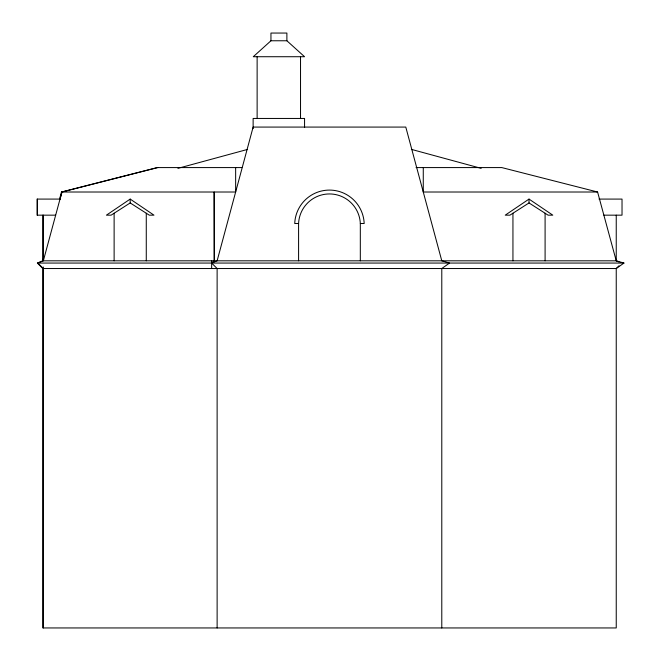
<?xml version="1.0" encoding="UTF-8"?>
<svg xmlns="http://www.w3.org/2000/svg" width="661" height="661" viewBox="0 0 661 661"><rect width="100%" height="100%" fill="white"/><g stroke="black" fill="none" stroke-linecap="round" stroke-linejoin="round"><path stroke-width="0.99" d="M214.156 260.814L214.172 192.012L214.387 260.814L211.652 263.061L217.122 268.531L217.122 627.95M618.977 265.796L616.242 268.531L616.242 627.95L42.825 627.95L42.825 268.531L37.363 263.061L42.825 260.814L43.362 258.848M59.614 198.895L61.473 192.012L157.277 167.58L241.827 167.58M60.118 198.895L61.977 192.012L157.723 167.58M43.279 215.164L43.279 260.814L616.242 260.814L623.959 263.061L616.242 268.531L43.337 268.531L37.867 263.061L43.337 260.814L61.919 192.012M270.952 40.767L253.27 56.722L304.564 56.722L286.882 40.767L270.952 40.767L270.952 33.05L286.882 33.05L286.882 40.767M130.192 199.085L106.404 215.164L111.106 215.164L130.192 202.944L130.192 199.085L153.988 215.164L149.287 215.164L130.192 202.944M529.015 199.085L505.227 215.164L509.928 215.164L529.015 202.944L529.015 199.085L552.811 215.164L548.101 215.164L529.015 202.944M211.652 263.061L217.122 260.814L253.13 127.077L405.788 127.077L441.788 260.814L449.505 263.061L441.788 268.531L441.788 627.95M247.305 149.485L177.925 168.348M416.05 167.58L501.79 167.58L597.594 192.012L616.242 260.814L618.977 261.938M61.473 192.012L235.647 192.012L235.647 167.58M597.594 192.012L423.271 192.012L423.271 167.58M60.506 199.085L37.041 199.085L37.041 215.164L55.648 215.164M599.015 199.085L622.026 199.085L622.026 215.164L603.873 215.164M298.59 223.517L294.732 223.517A34.744 34.744 0 0 1 329.459 190.087A34.744 34.744 0 0 1 364.178 223.517L360.319 223.517A30.893 30.893 0 0 0 329.459 193.946A30.893 30.893 0 0 0 298.59 223.517L298.59 260.814M37.867 263.061L623.959 263.061M481.158 168.348L411.778 149.485M616.242 215.164L616.242 260.814M545.094 213.23L545.094 260.814M512.944 213.23L512.944 260.814M360.319 223.517L360.319 260.814M304.564 127.556L304.564 118.451L253.13 118.451L253.13 128.573M300.532 56.722L300.532 118.451M257.129 56.722L257.129 118.451M211.652 260.814L211.652 268.531M146.271 213.23L146.271 260.814M114.122 213.23L114.122 260.814M43.271 267.003L43.271 627.95M42.825 215.164L42.825 260.814M37.487 199.085L37.487 215.164"/></g></svg>
